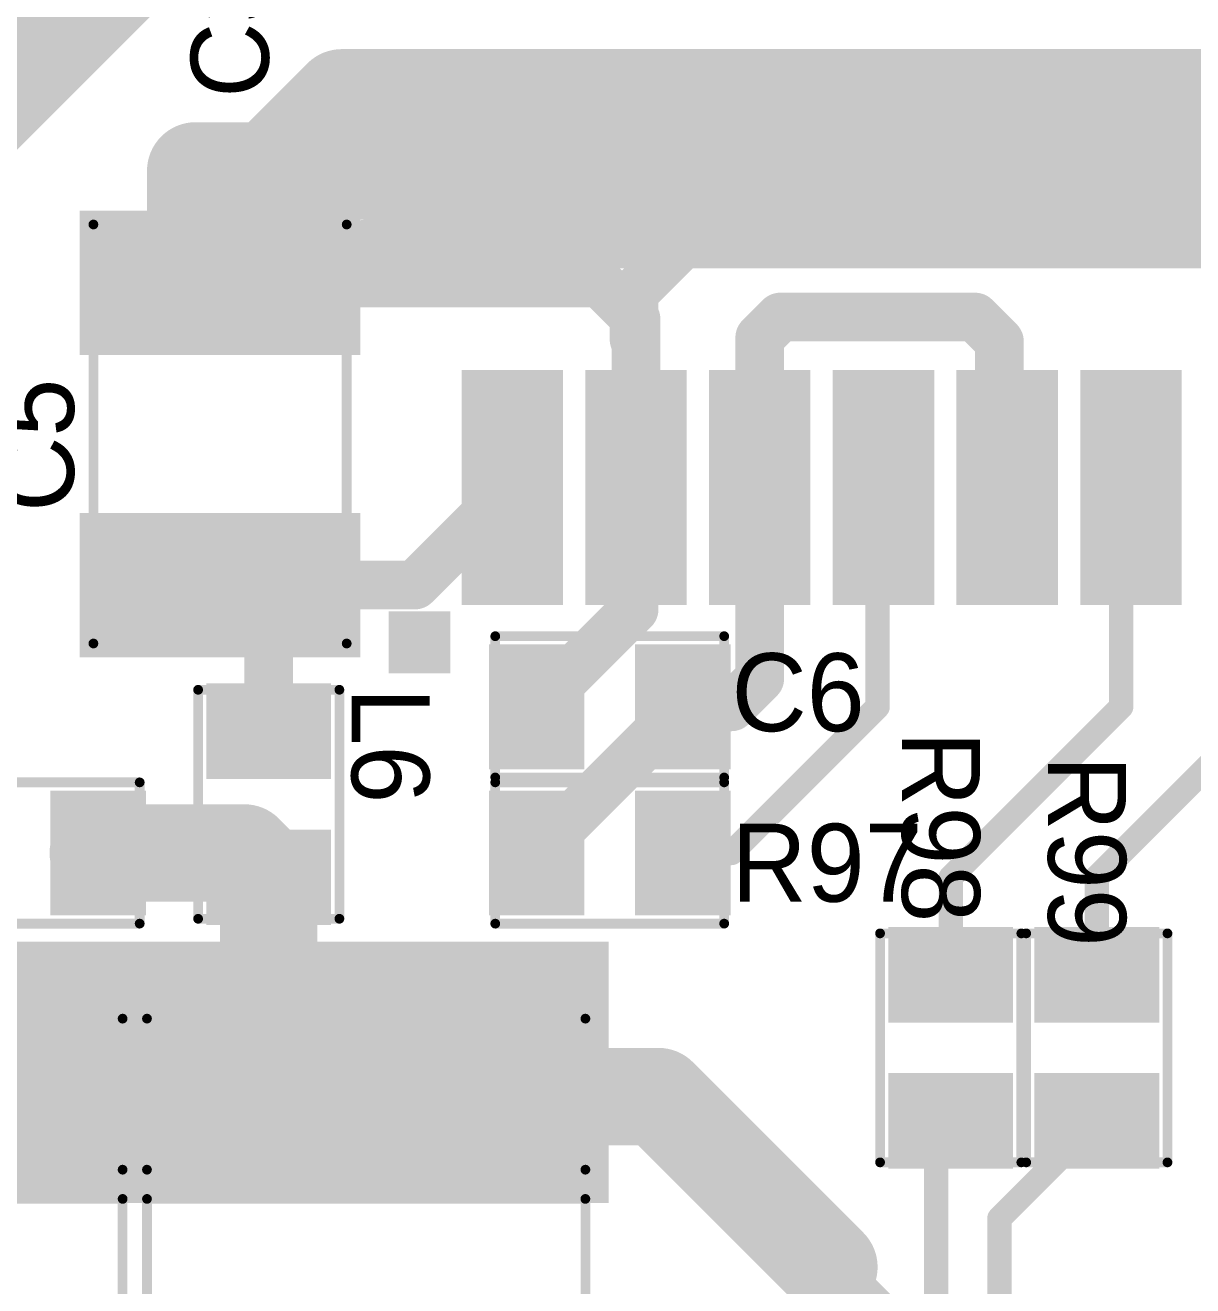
# Model space of a CAD drawing. Extents: x 416 to 470, y 213 to 332.
# Drawn here: x 451.5 to 463.49, y 221.06 to 234 of the extents above; entities that cross this region are included whole.
import ezdxf

# ---------------------------------------------------------------- set-up
doc = ezdxf.new("R2010")
doc.units = 0
for name, color, linetype in [('Top', 1, 'CONTINUOUS'), ('Top_Mask', 4, 'CONTINUOUS'), ('Top_Paste', 8, 'CONTINUOUS'), ('Top_Silk', 6, 'CONTINUOUS')]:
    doc.layers.add(name, color=color, linetype=linetype)

# ---------------------------------------------------------------- blocks, each defined once
blk = doc.blocks.new('UNIT_DISC')
at = {"linetype": 'CONTINUOUS', "const_width": 0.5}
blk.add_lwpolyline([(0.25, 0, 1), (-0.25, 0, 1)], format="xyb", close=True, dxfattribs=at)
blk = doc.blocks.new('R_0603_6905')
at = {"layer": 'Top_Silk', "linetype": 'CONTINUOUS', "const_width": 0.1}
for points in [[(453.275, 227.175), (454.725, 227.175)], [(453.275, 224.825), (453.275, 227.175)], [(454.725, 227.175), (454.725, 224.825)], [(454.725, 224.825), (453.275, 224.825)]]:
    blk.add_lwpolyline(points, dxfattribs=at)
at = {"layer": 'Top_Silk', "xscale": 0.1, "yscale": 0.1, "zscale": 0.1}
for p in [(453.275, 227.175), (453.275, 227.175), (454.725, 227.175), (454.725, 227.175), (453.275, 224.825), (453.275, 224.825), (454.725, 224.825), (454.725, 224.825)]:
    blk.add_blockref('UNIT_DISC', p, dxfattribs=at)
blk = doc.blocks.new('SHAPE_SQ_236_354_0_0_0_0')
blk.add_solid([(-0.3, -0.45), (0.3, -0.45), (-0.3, 0.45), (0.3, 0.45)])
blk = doc.blocks.new('SHAPE_SQ_386_504_0_0_0_0')
blk.add_solid([(-0.4905, -0.6405), (0.4905, -0.6405), (-0.4905, 0.6405), (0.4905, 0.6405)])
blk = doc.blocks.new('0_6x0_912')
at = {"layer": 'Top'}
blk.add_blockref('SHAPE_SQ_236_354_0_0_0_0', (0, 0), dxfattribs=at)
at = {"layer": 'Top_Mask'}
blk.add_blockref('SHAPE_SQ_386_504_0_0_0_0', (0, 0), dxfattribs=at)
at = {"layer": 'Top_Paste'}
blk.add_blockref('SHAPE_SQ_236_354_0_0_0_0', (0, 0), dxfattribs=at)
blk = doc.blocks.new('0_6x0_9276')
at = {"layer": 'Top'}
blk.add_blockref('SHAPE_SQ_236_354_0_0_0_0', (0, 0), dxfattribs=at)
at = {"layer": 'Top_Mask'}
blk.add_blockref('SHAPE_SQ_386_504_0_0_0_0', (0, 0), dxfattribs=at)
at = {"layer": 'Top_Paste'}
blk.add_blockref('SHAPE_SQ_236_354_0_0_0_0', (0, 0), dxfattribs=at)
blk = doc.blocks.new('L6')
blk.add_blockref('R_0603_6905', (0, 0))
at = {"rotation": 270}
for name, p in [('0_6x0_912', (454, 226.75)), ('0_6x0_9276', (454, 225.25))]:
    blk.add_blockref(name, p, dxfattribs=at)
at = {"layer": 'Top_Silk'}
blk.add_text('L6', height=0.8, rotation=270, dxfattribs=at).set_placement((454.85, 227.2))
blk = doc.blocks.new('R_0603_6917')
at = {"layer": 'Top_Silk', "linetype": 'CONTINUOUS', "const_width": 0.1}
for points in [[(450.325, 224.775), (450.325, 226.225)], [(450.325, 226.225), (452.675, 226.225)], [(452.675, 226.225), (452.675, 224.775)], [(452.675, 224.775), (450.325, 224.775)]]:
    blk.add_lwpolyline(points, dxfattribs=at)
at = {"layer": 'Top_Silk', "xscale": 0.1, "yscale": 0.1, "zscale": 0.1}
for p in [(450.325, 226.225), (450.325, 226.225), (452.675, 226.225), (452.675, 226.225), (450.325, 224.775), (450.325, 224.775), (452.675, 224.775), (452.675, 224.775)]:
    blk.add_blockref('UNIT_DISC', p, dxfattribs=at)
blk = doc.blocks.new('0_6x0_910')
at = {"layer": 'Top'}
blk.add_blockref('SHAPE_SQ_236_354_0_0_0_0', (0, 0), dxfattribs=at)
at = {"layer": 'Top_Mask'}
blk.add_blockref('SHAPE_SQ_386_504_0_0_0_0', (0, 0), dxfattribs=at)
at = {"layer": 'Top_Paste'}
blk.add_blockref('SHAPE_SQ_236_354_0_0_0_0', (0, 0), dxfattribs=at)
blk = doc.blocks.new('L7')
blk.add_blockref('R_0603_6917', (0, 0))
at = {"rotation": 180}
for name, p in [('0_6x0_910', (450.75, 225.5)), ('0_6x0_9276', (452.25, 225.5))]:
    blk.add_blockref(name, p, dxfattribs=at)
at = {"layer": 'Top_Silk'}
blk.add_text('L7', height=0.8, dxfattribs=at).set_placement((450.25, 226.25))
blk = doc.blocks.new('R_0603_7022')
at = {"layer": 'Top_Silk', "linetype": 'CONTINUOUS', "const_width": 0.1}
for points in [[(460.275, 224.675), (461.725, 224.675)], [(460.275, 222.325), (460.275, 224.675)], [(461.725, 224.675), (461.725, 222.325)], [(461.725, 222.325), (460.275, 222.325)]]:
    blk.add_lwpolyline(points, dxfattribs=at)
at = {"layer": 'Top_Silk', "xscale": 0.1, "yscale": 0.1, "zscale": 0.1}
for p in [(460.275, 224.675), (460.275, 224.675), (461.725, 224.675), (461.725, 224.675), (460.275, 222.325), (460.275, 222.325), (461.725, 222.325), (461.725, 222.325)]:
    blk.add_blockref('UNIT_DISC', p, dxfattribs=at)
blk = doc.blocks.new('0_6x0_935')
at = {"layer": 'Top'}
blk.add_blockref('SHAPE_SQ_236_354_0_0_0_0', (0, 0), dxfattribs=at)
at = {"layer": 'Top_Mask'}
blk.add_blockref('SHAPE_SQ_386_504_0_0_0_0', (0, 0), dxfattribs=at)
at = {"layer": 'Top_Paste'}
blk.add_blockref('SHAPE_SQ_236_354_0_0_0_0', (0, 0), dxfattribs=at)
blk = doc.blocks.new('0_6x0_9281')
at = {"layer": 'Top'}
blk.add_blockref('SHAPE_SQ_236_354_0_0_0_0', (0, 0), dxfattribs=at)
at = {"layer": 'Top_Mask'}
blk.add_blockref('SHAPE_SQ_386_504_0_0_0_0', (0, 0), dxfattribs=at)
at = {"layer": 'Top_Paste'}
blk.add_blockref('SHAPE_SQ_236_354_0_0_0_0', (0, 0), dxfattribs=at)
blk = doc.blocks.new('R98')
blk.add_blockref('R_0603_7022', (0, 0))
at = {"rotation": 270}
for name, p in [('0_6x0_935', (461, 224.25)), ('0_6x0_9281', (461, 222.75))]:
    blk.add_blockref(name, p, dxfattribs=at)
at = {"layer": 'Top_Silk'}
blk.add_text('R98', height=0.8, rotation=270, dxfattribs=at).set_placement((460.5, 226.75))
blk = doc.blocks.new('R_0603_7034')
at = {"layer": 'Top_Silk', "linetype": 'CONTINUOUS', "const_width": 0.1}
for points in [[(461.775, 224.675), (463.225, 224.675)], [(461.775, 222.325), (461.775, 224.675)], [(463.225, 224.675), (463.225, 222.325)], [(463.225, 222.325), (461.775, 222.325)]]:
    blk.add_lwpolyline(points, dxfattribs=at)
at = {"layer": 'Top_Silk', "xscale": 0.1, "yscale": 0.1, "zscale": 0.1}
for p in [(461.775, 224.675), (461.775, 224.675), (463.225, 224.675), (463.225, 224.675), (461.775, 222.325), (461.775, 222.325), (463.225, 222.325), (463.225, 222.325)]:
    blk.add_blockref('UNIT_DISC', p, dxfattribs=at)
blk = doc.blocks.new('0_6x0_936')
at = {"layer": 'Top'}
blk.add_blockref('SHAPE_SQ_236_354_0_0_0_0', (0, 0), dxfattribs=at)
at = {"layer": 'Top_Mask'}
blk.add_blockref('SHAPE_SQ_386_504_0_0_0_0', (0, 0), dxfattribs=at)
at = {"layer": 'Top_Paste'}
blk.add_blockref('SHAPE_SQ_236_354_0_0_0_0', (0, 0), dxfattribs=at)
blk = doc.blocks.new('0_6x0_9280')
at = {"layer": 'Top'}
blk.add_blockref('SHAPE_SQ_236_354_0_0_0_0', (0, 0), dxfattribs=at)
at = {"layer": 'Top_Mask'}
blk.add_blockref('SHAPE_SQ_386_504_0_0_0_0', (0, 0), dxfattribs=at)
at = {"layer": 'Top_Paste'}
blk.add_blockref('SHAPE_SQ_236_354_0_0_0_0', (0, 0), dxfattribs=at)
blk = doc.blocks.new('R99')
blk.add_blockref('R_0603_7034', (0, 0))
at = {"rotation": 270}
for name, p in [('0_6x0_936', (462.5, 224.25)), ('0_6x0_9280', (462.5, 222.75))]:
    blk.add_blockref(name, p, dxfattribs=at)
at = {"layer": 'Top_Silk'}
blk.add_text('R99', height=0.8, rotation=270, dxfattribs=at).set_placement((462, 226.5))
blk = doc.blocks.new('C1210_7398')
at = {"layer": 'Top_Silk', "linetype": 'CONTINUOUS', "const_width": 0.1}
for points in [[(454.8, 239.45), (452.2, 239.45)], [(452.2, 239.45), (452.2, 235.15)], [(454.8, 235.15), (454.8, 239.45)], [(452.2, 235.15), (454.8, 235.15)]]:
    blk.add_lwpolyline(points, dxfattribs=at)
at = {"layer": 'Top_Silk', "xscale": 0.1, "yscale": 0.1, "zscale": 0.1}
for p in [(452.2, 239.45), (452.2, 239.45), (454.8, 239.45), (454.8, 239.45), (452.2, 235.15), (452.2, 235.15), (454.8, 235.15), (454.8, 235.15)]:
    blk.add_blockref('UNIT_DISC', p, dxfattribs=at)
blk = doc.blocks.new('SHAPE_SQ_433_984_0_0_0_0')
blk.add_solid([(-0.55, -1.25), (0.55, -1.25), (-0.55, 1.25), (0.55, 1.25)])
blk = doc.blocks.new('SHAPE_SQ_583_1134_0_0_0_0')
blk.add_solid([(-0.7405, -1.4405), (0.7405, -1.4405), (-0.7405, 1.4405), (0.7405, 1.4405)])
blk = doc.blocks.new('0_9x2_541')
at = {"layer": 'Top'}
blk.add_blockref('SHAPE_SQ_433_984_0_0_0_0', (0, 0), dxfattribs=at)
at = {"layer": 'Top_Mask'}
blk.add_blockref('SHAPE_SQ_583_1134_0_0_0_0', (0, 0), dxfattribs=at)
at = {"layer": 'Top_Paste'}
blk.add_blockref('SHAPE_SQ_433_984_0_0_0_0', (0, 0), dxfattribs=at)
blk = doc.blocks.new('0_9x2_540')
at = {"layer": 'Top'}
blk.add_blockref('SHAPE_SQ_433_984_0_0_0_0', (0, 0), dxfattribs=at)
at = {"layer": 'Top_Mask'}
blk.add_blockref('SHAPE_SQ_583_1134_0_0_0_0', (0, 0), dxfattribs=at)
at = {"layer": 'Top_Paste'}
blk.add_blockref('SHAPE_SQ_433_984_0_0_0_0', (0, 0), dxfattribs=at)
blk = doc.blocks.new('C3')
at = {"rotation": 90}
for name, p in [('0_9x2_540', (453.5, 238.85)), ('0_9x2_541', (453.5, 235.75))]:
    blk.add_blockref(name, p, dxfattribs=at)
blk.add_blockref('C1210_7398', (0, 0))
at = {"layer": 'Top_Silk'}
blk.add_text('C3', height=0.8, rotation=90, dxfattribs=at).set_placement((454, 233.25))
blk = doc.blocks.new('C1210_7410')
at = {"layer": 'Top_Silk', "linetype": 'CONTINUOUS', "const_width": 0.1}
for points in [[(454.8, 231.95), (452.2, 231.95)], [(452.2, 231.95), (452.2, 227.65)], [(454.8, 227.65), (454.8, 231.95)], [(452.2, 227.65), (454.8, 227.65)]]:
    blk.add_lwpolyline(points, dxfattribs=at)
at = {"layer": 'Top_Silk', "xscale": 0.1, "yscale": 0.1, "zscale": 0.1}
for p in [(452.2, 231.95), (452.2, 231.95), (454.8, 231.95), (454.8, 231.95), (452.2, 227.65), (452.2, 227.65), (454.8, 227.65), (454.8, 227.65)]:
    blk.add_blockref('UNIT_DISC', p, dxfattribs=at)
blk = doc.blocks.new('0_9x2_512')
at = {"layer": 'Top'}
blk.add_blockref('SHAPE_SQ_433_984_0_0_0_0', (0, 0), dxfattribs=at)
at = {"layer": 'Top_Mask'}
blk.add_blockref('SHAPE_SQ_583_1134_0_0_0_0', (0, 0), dxfattribs=at)
at = {"layer": 'Top_Paste'}
blk.add_blockref('SHAPE_SQ_433_984_0_0_0_0', (0, 0), dxfattribs=at)
blk = doc.blocks.new('0_9x2_531')
at = {"layer": 'Top'}
blk.add_blockref('SHAPE_SQ_433_984_0_0_0_0', (0, 0), dxfattribs=at)
at = {"layer": 'Top_Mask'}
blk.add_blockref('SHAPE_SQ_583_1134_0_0_0_0', (0, 0), dxfattribs=at)
at = {"layer": 'Top_Paste'}
blk.add_blockref('SHAPE_SQ_433_984_0_0_0_0', (0, 0), dxfattribs=at)
blk = doc.blocks.new('C5')
at = {"rotation": 90}
for name, p in [('0_9x2_531', (453.5, 231.35)), ('0_9x2_512', (453.5, 228.25))]:
    blk.add_blockref(name, p, dxfattribs=at)
blk.add_blockref('C1210_7410', (0, 0))
at = {"layer": 'Top_Silk'}
blk.add_text('C5', height=0.8, rotation=90, dxfattribs=at).set_placement((452, 229))
blk = doc.blocks.new('C_0603_7717')
at = {"layer": 'Top_Silk', "linetype": 'CONTINUOUS', "const_width": 0.1}
for points in [[(456.325, 226.275), (456.325, 227.725)], [(456.325, 227.725), (458.675, 227.725)], [(458.675, 227.725), (458.675, 226.275)], [(458.675, 226.275), (456.325, 226.275)]]:
    blk.add_lwpolyline(points, dxfattribs=at)
at = {"layer": 'Top_Silk', "xscale": 0.1, "yscale": 0.1, "zscale": 0.1}
for p in [(456.325, 227.725), (456.325, 227.725), (458.675, 227.725), (458.675, 227.725), (456.325, 226.275), (456.325, 226.275), (458.675, 226.275), (458.675, 226.275)]:
    blk.add_blockref('UNIT_DISC', p, dxfattribs=at)
blk = doc.blocks.new('0_6x0_933')
at = {"layer": 'Top'}
blk.add_blockref('SHAPE_SQ_236_354_0_0_0_0', (0, 0), dxfattribs=at)
at = {"layer": 'Top_Mask'}
blk.add_blockref('SHAPE_SQ_386_504_0_0_0_0', (0, 0), dxfattribs=at)
at = {"layer": 'Top_Paste'}
blk.add_blockref('SHAPE_SQ_236_354_0_0_0_0', (0, 0), dxfattribs=at)
blk = doc.blocks.new('0_6x0_931')
at = {"layer": 'Top'}
blk.add_blockref('SHAPE_SQ_236_354_0_0_0_0', (0, 0), dxfattribs=at)
at = {"layer": 'Top_Mask'}
blk.add_blockref('SHAPE_SQ_386_504_0_0_0_0', (0, 0), dxfattribs=at)
at = {"layer": 'Top_Paste'}
blk.add_blockref('SHAPE_SQ_236_354_0_0_0_0', (0, 0), dxfattribs=at)
blk = doc.blocks.new('C6')
blk.add_blockref('C_0603_7717', (0, 0))
at = {"rotation": 180}
for name, p in [('0_6x0_931', (456.75, 227)), ('0_6x0_933', (458.25, 227))]:
    blk.add_blockref(name, p, dxfattribs=at)
at = {"layer": 'Top_Silk'}
blk.add_text('C6', height=0.8, dxfattribs=at).set_placement((458.75, 226.75))
blk = doc.blocks.new('R_0603_7729')
at = {"layer": 'Top_Silk', "linetype": 'CONTINUOUS', "const_width": 0.1}
for points in [[(456.325, 224.775), (456.325, 226.225)], [(456.325, 226.225), (458.675, 226.225)], [(458.675, 226.225), (458.675, 224.775)], [(458.675, 224.775), (456.325, 224.775)]]:
    blk.add_lwpolyline(points, dxfattribs=at)
at = {"layer": 'Top_Silk', "xscale": 0.1, "yscale": 0.1, "zscale": 0.1}
for p in [(456.325, 226.225), (456.325, 226.225), (458.675, 226.225), (458.675, 226.225), (456.325, 224.775), (456.325, 224.775), (458.675, 224.775), (458.675, 224.775)]:
    blk.add_blockref('UNIT_DISC', p, dxfattribs=at)
blk = doc.blocks.new('0_6x0_934')
at = {"layer": 'Top'}
blk.add_blockref('SHAPE_SQ_236_354_0_0_0_0', (0, 0), dxfattribs=at)
at = {"layer": 'Top_Mask'}
blk.add_blockref('SHAPE_SQ_386_504_0_0_0_0', (0, 0), dxfattribs=at)
at = {"layer": 'Top_Paste'}
blk.add_blockref('SHAPE_SQ_236_354_0_0_0_0', (0, 0), dxfattribs=at)
blk = doc.blocks.new('R97')
blk.add_blockref('R_0603_7729', (0, 0))
at = {"rotation": 180}
for name, p in [('0_6x0_933', (456.75, 225.5)), ('0_6x0_934', (458.25, 225.5))]:
    blk.add_blockref(name, p, dxfattribs=at)
at = {"layer": 'Top_Silk'}
blk.add_text('R97', height=0.8, dxfattribs=at).set_placement((458.75, 225))
blk = doc.blocks.new('TANT_D_8364')
at = {"layer": 'Top_Silk', "linetype": 'CONTINUOUS', "const_width": 0.1}
for points in [[(452.5, 223.8), (448, 223.8)], [(448, 223.8), (448, 216.7)], [(452.5, 216.7), (452.5, 223.8)], [(448, 222.25), (452.5, 222.25)], [(448, 221.95), (452.5, 221.95)], [(448, 216.7), (452.5, 216.7)]]:
    blk.add_lwpolyline(points, dxfattribs=at)
at = {"layer": 'Top_Silk', "xscale": 0.1, "yscale": 0.1, "zscale": 0.1}
for p in [(448, 223.8), (448, 223.8), (452.5, 223.8), (452.5, 223.8), (448, 222.25), (452.5, 222.25), (448, 221.95), (452.5, 221.95), (448, 216.7), (448, 216.7), (452.5, 216.7), (452.5, 216.7)]:
    blk.add_blockref('UNIT_DISC', p, dxfattribs=at)
blk = doc.blocks.new('SHAPE_SQ_905_1811_0_0_0_0')
blk.add_solid([(-1.15, -2.3), (1.15, -2.3), (-1.15, 2.3), (1.15, 2.3)])
blk = doc.blocks.new('SHAPE_SQ_1055_1961_0_0_0_0')
blk.add_solid([(-1.3405, -2.4905), (1.3405, -2.4905), (-1.3405, 2.4905), (1.3405, 2.4905)])
blk = doc.blocks.new('2_3x4_631')
at = {"layer": 'Top'}
blk.add_blockref('SHAPE_SQ_905_1811_0_0_0_0', (0, 0), dxfattribs=at)
at = {"layer": 'Top_Mask'}
blk.add_blockref('SHAPE_SQ_1055_1961_0_0_0_0', (0, 0), dxfattribs=at)
at = {"layer": 'Top_Paste'}
blk.add_blockref('SHAPE_SQ_905_1811_0_0_0_0', (0, 0), dxfattribs=at)
blk = doc.blocks.new('2_3x4_610')
at = {"layer": 'Top'}
blk.add_blockref('SHAPE_SQ_905_1811_0_0_0_0', (0, 0), dxfattribs=at)
at = {"layer": 'Top_Mask'}
blk.add_blockref('SHAPE_SQ_1055_1961_0_0_0_0', (0, 0), dxfattribs=at)
at = {"layer": 'Top_Paste'}
blk.add_blockref('SHAPE_SQ_905_1811_0_0_0_0', (0, 0), dxfattribs=at)
blk = doc.blocks.new('C8')
at = {"rotation": 270}
for name, p in [('2_3x4_610', (450.25, 223.25)), ('2_3x4_631', (450.25, 217.25))]:
    blk.add_blockref(name, p, dxfattribs=at)
blk.add_blockref('TANT_D_8364', (0, 0))
blk = doc.blocks.new('TANT_D_8378')
at = {"layer": 'Top_Silk', "linetype": 'CONTINUOUS', "const_width": 0.1}
for points in [[(457.25, 223.8), (452.75, 223.8)], [(452.75, 223.8), (452.75, 216.7)], [(457.25, 216.7), (457.25, 223.8)], [(452.75, 222.25), (457.25, 222.25)], [(452.75, 221.95), (457.25, 221.95)], [(452.75, 216.7), (457.25, 216.7)]]:
    blk.add_lwpolyline(points, dxfattribs=at)
at = {"layer": 'Top_Silk', "xscale": 0.1, "yscale": 0.1, "zscale": 0.1}
for p in [(452.75, 223.8), (452.75, 223.8), (457.25, 223.8), (457.25, 223.8), (452.75, 222.25), (457.25, 222.25), (452.75, 221.95), (457.25, 221.95), (452.75, 216.7), (452.75, 216.7), (457.25, 216.7), (457.25, 216.7)]:
    blk.add_blockref('UNIT_DISC', p, dxfattribs=at)
blk = doc.blocks.new('2_3x4_6276')
at = {"layer": 'Top'}
blk.add_blockref('SHAPE_SQ_905_1811_0_0_0_0', (0, 0), dxfattribs=at)
at = {"layer": 'Top_Mask'}
blk.add_blockref('SHAPE_SQ_1055_1961_0_0_0_0', (0, 0), dxfattribs=at)
at = {"layer": 'Top_Paste'}
blk.add_blockref('SHAPE_SQ_905_1811_0_0_0_0', (0, 0), dxfattribs=at)
blk = doc.blocks.new('C9')
at = {"rotation": 270}
for name, p in [('2_3x4_6276', (455, 223.25)), ('2_3x4_631', (455, 217.25))]:
    blk.add_blockref(name, p, dxfattribs=at)
blk.add_blockref('TANT_D_8378', (0, 0))
blk = doc.blocks.new('POLY_S4_L6_8574')
at = {"layer": 'Top_Silk'}
blk.add_solid([(455.23, 227.345), (455.23, 227.98), (455.865, 227.345), (455.865, 227.98)], dxfattribs=at)
blk = doc.blocks.new('SOL16_8556')
blk.add_blockref('POLY_S4_L6_8574', (0, 0))
blk = doc.blocks.new('SHAPE_SQ_800_260_0_0_0_0')
blk.add_solid([(-1.016, -0.3302), (1.016, -0.3302), (-1.016, 0.3302), (1.016, 0.3302)])
blk = doc.blocks.new('SHAPE_SQ_950_410_0_0_0_0')
blk.add_solid([(-1.2065, -0.5207), (1.2065, -0.5207), (-1.2065, 0.5207), (1.2065, 0.5207)])
blk = doc.blocks.new('P_SX80Y26D0T34')
at = {"layer": 'Top'}
blk.add_blockref('SHAPE_SQ_800_260_0_0_0_0', (0, 0), dxfattribs=at)
at = {"layer": 'Top_Mask'}
blk.add_blockref('SHAPE_SQ_950_410_0_0_0_0', (0, 0), dxfattribs=at)
at = {"layer": 'Top_Paste'}
blk.add_blockref('SHAPE_SQ_800_260_0_0_0_0', (0, 0), dxfattribs=at)
blk = doc.blocks.new('P_SX80Y26D0T33')
at = {"layer": 'Top'}
blk.add_blockref('SHAPE_SQ_800_260_0_0_0_0', (0, 0), dxfattribs=at)
at = {"layer": 'Top_Mask'}
blk.add_blockref('SHAPE_SQ_950_410_0_0_0_0', (0, 0), dxfattribs=at)
at = {"layer": 'Top_Paste'}
blk.add_blockref('SHAPE_SQ_800_260_0_0_0_0', (0, 0), dxfattribs=at)
blk = doc.blocks.new('P_SX80Y26D0T35')
at = {"layer": 'Top'}
blk.add_blockref('SHAPE_SQ_800_260_0_0_0_0', (0, 0), dxfattribs=at)
at = {"layer": 'Top_Mask'}
blk.add_blockref('SHAPE_SQ_950_410_0_0_0_0', (0, 0), dxfattribs=at)
at = {"layer": 'Top_Paste'}
blk.add_blockref('SHAPE_SQ_800_260_0_0_0_0', (0, 0), dxfattribs=at)
blk = doc.blocks.new('P_SX80Y26D0T12')
at = {"layer": 'Top'}
blk.add_blockref('SHAPE_SQ_800_260_0_0_0_0', (0, 0), dxfattribs=at)
at = {"layer": 'Top_Mask'}
blk.add_blockref('SHAPE_SQ_950_410_0_0_0_0', (0, 0), dxfattribs=at)
at = {"layer": 'Top_Paste'}
blk.add_blockref('SHAPE_SQ_800_260_0_0_0_0', (0, 0), dxfattribs=at)
blk = doc.blocks.new('P_SX80Y26D0T31')
at = {"layer": 'Top'}
blk.add_blockref('SHAPE_SQ_800_260_0_0_0_0', (0, 0), dxfattribs=at)
at = {"layer": 'Top_Mask'}
blk.add_blockref('SHAPE_SQ_950_410_0_0_0_0', (0, 0), dxfattribs=at)
at = {"layer": 'Top_Paste'}
blk.add_blockref('SHAPE_SQ_800_260_0_0_0_0', (0, 0), dxfattribs=at)
blk = doc.blocks.new('U2')
at = {"rotation": 90}
for name, p in [('P_SX80Y26D0T12', (456.5, 229.25)), ('P_SX80Y26D0T31', (457.77, 229.25)), ('P_SX80Y26D0T33', (459.04, 229.25)), ('P_SX80Y26D0T34', (460.31, 229.25)), ('P_SX80Y26D0T33', (461.58, 229.25)), ('P_SX80Y26D0T35', (462.85, 229.25))]:
    blk.add_blockref(name, p, dxfattribs=at)
blk.add_blockref('SOL16_8556', (0, 0))
blk = doc.blocks.new('CUPOUR_L1_F0_TT45_9742')
at = {"layer": 'Top', "linetype": 'CONTINUOUS'}
for points, const_width in [([(442.25, 235.75), (441.25, 234.5)], 0.635), ([(451.74399, 235.75), (442.25, 235.75)], 0.635), ([(451.74399, 235.2), (451.74399, 235.75)], 0.635), ([(441.946, 235.37), (451.74399, 235.37)], 0.635), ([(452.4405, 235.3905), (451.8922, 234.8422)], 0.381), ([(451.8922, 234.8422), (451.74399, 235.2)], 0.635), ([(441.565, 234.89375), (451.87084, 234.89375)], 0.635), ([(452.25, 234.69399), (451.8922, 234.8422)], 0.635), ([(451, 232.75), (452.94399, 234.69399)], 0.635), ([(452.94399, 234.69399), (452.25, 234.69399)], 0.635), ([(441.25, 234.5), (441.25, 227.75)], 0.635), ([(441.25, 234.4175), (452.6675, 234.4175)], 0.635), ([(441.7422, 233.9078), (442.1, 234.05601)], 0.635), ([(442.1, 234.05601), (444.4, 234.05601)], 0.635), ([(444.4, 234.05601), (444.7578, 233.9078)], 0.635), ([(441.25, 233.94125), (441.82295, 233.94125)], 0.635), ([(441.59399, 233.55), (441.7422, 233.9078)], 0.635), ([(444.67704, 233.94125), (452.19125, 233.94125)], 0.635), ([(444.7578, 233.9078), (444.90601, 233.55)], 0.635), ([(442.2905, 233.3595), (441.7422, 233.9078)], 0.381), ([(444.2095, 233.3595), (444.7578, 233.9078)], 0.381), ([(441.25, 233.465), (441.59399, 233.465)], 0.635), ([(441.59399, 228.95), (441.59399, 233.55)], 0.635), ([(444.90601, 233.55), (444.90601, 228.95)], 0.635), ([(444.90601, 233.465), (451.715, 233.465)], 0.635), ([(441.25, 232.98875), (441.59399, 232.98875)], 0.635), ([(444.90601, 232.98875), (451.23875, 232.98875)], 0.635), ([(451, 227.75), (451, 232.75)], 0.635), ([(441.25, 232.5125), (441.59399, 232.5125)], 0.635), ([(444.90601, 232.5125), (451, 232.5125)], 0.635), ([(441.25, 232.03625), (441.59399, 232.03625)], 0.635), ([(444.90601, 232.03625), (451, 232.03625)], 0.635), ([(441.25, 231.56), (441.59399, 231.56)], 0.635), ([(444.90601, 231.56), (451, 231.56)], 0.635), ([(441.25, 231.08375), (441.59399, 231.08375)], 0.635), ([(444.90601, 231.08375), (451, 231.08375)], 0.635), ([(441.25, 230.6075), (441.59399, 230.6075)], 0.635), ([(444.90601, 230.6075), (451, 230.6075)], 0.635), ([(441.25, 230.13125), (441.59399, 230.13125)], 0.635), ([(444.90601, 230.13125), (451, 230.13125)], 0.635), ([(441.25, 229.655), (441.59399, 229.655)], 0.635), ([(444.90601, 229.655), (451, 229.655)], 0.635), ([(441.25, 229.17875), (441.59399, 229.17875)], 0.635), ([(444.90601, 229.17875), (451, 229.17875)], 0.635), ([(441.7422, 228.5922), (441.59399, 228.95)], 0.635), ([(442.2905, 229.1405), (441.7422, 228.5922)], 0.381), ([(444.2095, 229.1405), (444.7578, 228.5922)], 0.381), ([(444.90601, 228.95), (444.7578, 228.5922)], 0.635), ([(441.25, 228.7025), (441.69651, 228.7025)], 0.635), ([(444.80348, 228.7025), (451, 228.7025)], 0.635), ([(442.1, 228.44399), (441.7422, 228.5922)], 0.635), ([(444.7578, 228.5922), (444.4, 228.44399)], 0.635), ([(444.4, 228.44399), (442.1, 228.44399)], 0.635), ([(441.25, 228.22625), (451, 228.22625)], 0.635), ([(441.25, 227.75), (451, 227.75)], 0.635), ([(441.25, 227.75), (451, 227.75)], 0.635)]:
    blk.add_lwpolyline(points, dxfattribs=dict(at, const_width=const_width))
at = {"layer": 'Top'}
for p, xscale, yscale, zscale in [((442.25, 235.75), 0.635, 0.635, 0.635), ((442.25, 235.75), 0.635, 0.635, 0.635), ((451.74399, 235.75), 0.635, 0.635, 0.635), ((451.74399, 235.75), 0.635, 0.635, 0.635), ((441.946, 235.37), 0.635, 0.635, 0.635), ((451.74399, 235.37), 0.635, 0.635, 0.635), ((452.4405, 235.3905), 0.381, 0.381, 0.381), ((451.74399, 235.2), 0.635, 0.635, 0.635), ((451.74399, 235.2), 0.635, 0.635, 0.635), ((441.565, 234.89375), 0.635, 0.635, 0.635), ((451.87084, 234.89375), 0.635, 0.635, 0.635), ((451.8922, 234.8422), 0.635, 0.635, 0.635), ((451.8922, 234.8422), 0.635, 0.635, 0.635), ((451.8922, 234.8422), 0.381, 0.381, 0.381), ((452.25, 234.69399), 0.635, 0.635, 0.635), ((452.25, 234.69399), 0.635, 0.635, 0.635), ((452.94399, 234.69399), 0.635, 0.635, 0.635), ((452.94399, 234.69399), 0.635, 0.635, 0.635), ((441.25, 234.5), 0.635, 0.635, 0.635), ((441.25, 234.5), 0.635, 0.635, 0.635), ((441.25, 234.4175), 0.635, 0.635, 0.635), ((452.6675, 234.4175), 0.635, 0.635, 0.635), ((442.1, 234.05601), 0.635, 0.635, 0.635), ((442.1, 234.05601), 0.635, 0.635, 0.635), ((444.4, 234.05601), 0.635, 0.635, 0.635), ((444.4, 234.05601), 0.635, 0.635, 0.635), ((441.25, 233.94125), 0.635, 0.635, 0.635), ((441.7422, 233.9078), 0.635, 0.635, 0.635), ((441.7422, 233.9078), 0.635, 0.635, 0.635), ((441.82295, 233.94125), 0.635, 0.635, 0.635), ((444.67704, 233.94125), 0.635, 0.635, 0.635), ((444.7578, 233.9078), 0.635, 0.635, 0.635), ((444.7578, 233.9078), 0.635, 0.635, 0.635), ((452.19125, 233.94125), 0.635, 0.635, 0.635), ((441.7422, 233.9078), 0.381, 0.381, 0.381), ((444.7578, 233.9078), 0.381, 0.381, 0.381), ((441.25, 233.465), 0.635, 0.635, 0.635), ((441.59399, 233.55), 0.635, 0.635, 0.635), ((441.59399, 233.55), 0.635, 0.635, 0.635), ((441.59399, 233.465), 0.635, 0.635, 0.635), ((444.90601, 233.55), 0.635, 0.635, 0.635), ((444.90601, 233.55), 0.635, 0.635, 0.635), ((444.90601, 233.465), 0.635, 0.635, 0.635), ((451.715, 233.465), 0.635, 0.635, 0.635), ((442.2905, 233.3595), 0.381, 0.381, 0.381), ((444.2095, 233.3595), 0.381, 0.381, 0.381), ((441.25, 232.98875), 0.635, 0.635, 0.635), ((441.59399, 232.98875), 0.635, 0.635, 0.635), ((444.90601, 232.98875), 0.635, 0.635, 0.635), ((451.23875, 232.98875), 0.635, 0.635, 0.635), ((451, 232.75), 0.635, 0.635, 0.635), ((451, 232.75), 0.635, 0.635, 0.635), ((441.25, 232.5125), 0.635, 0.635, 0.635), ((441.59399, 232.5125), 0.635, 0.635, 0.635), ((444.90601, 232.5125), 0.635, 0.635, 0.635), ((451, 232.5125), 0.635, 0.635, 0.635), ((441.25, 232.03625), 0.635, 0.635, 0.635), ((441.59399, 232.03625), 0.635, 0.635, 0.635), ((444.90601, 232.03625), 0.635, 0.635, 0.635), ((451, 232.03625), 0.635, 0.635, 0.635), ((441.25, 231.56), 0.635, 0.635, 0.635), ((441.59399, 231.56), 0.635, 0.635, 0.635), ((444.90601, 231.56), 0.635, 0.635, 0.635), ((451, 231.56), 0.635, 0.635, 0.635), ((441.25, 231.08375), 0.635, 0.635, 0.635), ((441.59399, 231.08375), 0.635, 0.635, 0.635), ((444.90601, 231.08375), 0.635, 0.635, 0.635), ((451, 231.08375), 0.635, 0.635, 0.635), ((441.25, 230.6075), 0.635, 0.635, 0.635), ((441.59399, 230.6075), 0.635, 0.635, 0.635), ((444.90601, 230.6075), 0.635, 0.635, 0.635), ((451, 230.6075), 0.635, 0.635, 0.635), ((441.25, 230.13125), 0.635, 0.635, 0.635), ((441.59399, 230.13125), 0.635, 0.635, 0.635), ((444.90601, 230.13125), 0.635, 0.635, 0.635), ((451, 230.13125), 0.635, 0.635, 0.635), ((441.25, 229.655), 0.635, 0.635, 0.635), ((441.59399, 229.655), 0.635, 0.635, 0.635), ((444.90601, 229.655), 0.635, 0.635, 0.635), ((451, 229.655), 0.635, 0.635, 0.635), ((441.25, 229.17875), 0.635, 0.635, 0.635), ((441.59399, 229.17875), 0.635, 0.635, 0.635), ((444.90601, 229.17875), 0.635, 0.635, 0.635), ((451, 229.17875), 0.635, 0.635, 0.635), ((441.59399, 228.95), 0.635, 0.635, 0.635), ((441.59399, 228.95), 0.635, 0.635, 0.635), ((442.2905, 229.1405), 0.381, 0.381, 0.381), ((444.2095, 229.1405), 0.381, 0.381, 0.381), ((444.90601, 228.95), 0.635, 0.635, 0.635), ((444.90601, 228.95), 0.635, 0.635, 0.635), ((441.25, 228.7025), 0.635, 0.635, 0.635), ((441.69651, 228.7025), 0.635, 0.635, 0.635), ((444.80348, 228.7025), 0.635, 0.635, 0.635), ((451, 228.7025), 0.635, 0.635, 0.635), ((441.7422, 228.5922), 0.635, 0.635, 0.635), ((441.7422, 228.5922), 0.635, 0.635, 0.635), ((444.7578, 228.5922), 0.635, 0.635, 0.635), ((444.7578, 228.5922), 0.635, 0.635, 0.635), ((441.7422, 228.5922), 0.381, 0.381, 0.381), ((442.1, 228.44399), 0.635, 0.635, 0.635), ((442.1, 228.44399), 0.635, 0.635, 0.635), ((444.4, 228.44399), 0.635, 0.635, 0.635), ((444.4, 228.44399), 0.635, 0.635, 0.635), ((444.7578, 228.5922), 0.381, 0.381, 0.381), ((441.25, 228.22625), 0.635, 0.635, 0.635), ((451, 228.22625), 0.635, 0.635, 0.635), ((441.25, 227.75), 0.635, 0.635, 0.635), ((441.25, 227.75), 0.635, 0.635, 0.635), ((441.25, 227.75), 0.635, 0.635, 0.635), ((451, 227.75), 0.635, 0.635, 0.635), ((451, 227.75), 0.635, 0.635, 0.635), ((451, 227.75), 0.635, 0.635, 0.635)]:
    blk.add_blockref('UNIT_DISC', p, dxfattribs=dict(at, xscale=xscale, yscale=yscale, zscale=zscale))

msp = doc.modelspace()

# ---------------------------------------------------------------- linework, layer by layer
at = {"layer": 'Top', "linetype": 'CONTINUOUS'}
for points, const_width in [([(454, 232.5), (454.75, 233.25)], 1), ([(454.75, 233.25), (467, 233.25)], 1), ([(453.25, 231.35), (453.25, 232.5)], 1), ([(453.25, 232.5), (453.5, 232.5)], 1), ([(453.5, 232.5), (453.75, 232.25)], 1), ([(453.5, 232.5), (454, 232.5)], 1), ([(453.75, 232.25), (454, 232.5)], 1), ([(454, 232.5), (464.25, 232.5)], 1), ([(453.75, 232.25), (453.75, 231.5)], 1), ([(453.65, 231.5), (453.5, 231.35)], 1), ([(453.75, 231.5), (453.65, 231.5)], 1), ([(455, 231.75), (454.6, 231.35)], 0.5), ([(455, 231.75), (458.25, 231.75)], 0.5), ([(457.75, 231.25), (458.25, 231.75)], 0.5), ([(458.25, 231.75), (464.5, 231.75)], 0.5), ([(453.25, 231.35), (453.5, 231.35)], 1), ([(454.6, 231.35), (453.5, 231.35)], 0.5), ([(453.5, 231.35), (454.6, 231.35)], 0.5), ([(454.6, 231.35), (457.4, 231.35)], 0.5), ([(457.4, 231.35), (457.75, 231)], 0.5), ([(457.75, 231), (457.75, 231.25)], 0.5), ([(457.75, 231), (457.77, 230.98)], 0.5), ([(457.75, 230.77), (457.75, 231)], 0.5), ([(457.77, 230.98), (457.77, 230.75)], 0.5), ([(459.04, 230.79), (459.25, 231)], 0.5), ([(459.25, 231), (461.25, 231)], 0.5), ([(461.5, 230.75), (461.25, 231)], 0.5), ([(457.77, 230.75), (457.75, 230.77)], 0.5), ([(457.77, 230.75), (457.77, 229.25)], 0.5), ([(459.04, 229.25), (459.04, 230.79)], 0.5), ([(461.5, 229.33), (461.5, 230.75)], 0.5), ([(455.5, 228.25), (456.5, 229.25)], 0.5), ([(457.75, 229.23), (457.77, 229.25)], 0.5), ([(459.04, 227.29), (459.04, 229.25)], 0.5), ([(461.58, 229.25), (461.5, 229.33)], 0.5), ([(457.75, 228), (457.75, 229.23)], 0.5), ([(460.25, 229.19), (460.31, 229.25)], 0.25), ([(462.75, 229.15), (462.85, 229.25)], 0.25), ([(460.25, 227), (460.25, 229.19)], 0.25), ([(462.75, 227), (462.75, 229.15)], 0.25), ([(453.5, 228.25), (454, 227.75)], 0.5), ([(453.5, 228.25), (455.5, 228.25)], 0.5), ([(456.75, 227), (457.75, 228)], 0.5), ([(454, 227.75), (454, 226.75)], 0.5), ([(459.04, 227.29), (458.75, 227)], 0.5), ([(458.25, 227), (456.75, 225.5)], 0.5), ([(458.75, 227), (458.25, 227)], 0.5), ([(458.75, 225.5), (460.25, 227)], 0.25), ([(461, 225.25), (462.75, 227)], 0.25), ([(462.5, 225.25), (464, 226.75)], 0.25), ([(453.75, 225.5), (452.25, 225.5)], 1), ([(454, 225.25), (453.75, 225.5)], 1), ([(454, 224.25), (454, 225.25)], 1), ([(458.25, 225.5), (458.75, 225.5)], 0.25), ([(461, 224.25), (461, 225.25)], 0.25), ([(462.5, 224.25), (462.5, 225.25)], 0.25), ([(454, 224.25), (455, 223.25)], 1), ([(455, 223.25), (455.25, 223)], 1), ([(455.25, 223), (458, 223)], 1), ([(458, 223), (459.75, 221.25)], 1), ([(460.85, 222.6), (461, 222.75)], 0.25), ([(461.1, 222.65), (461, 222.75)], 0.25), ([(461.5, 221.75), (462.5, 222.75)], 0.25), ([(460.85, 219.25), (460.85, 222.6)], 0.25), ([(461.5, 219.25), (461.5, 221.75)], 0.25), ([(460.2, 220.8), (459.75, 221.25)], 0.5)]:
    msp.add_lwpolyline(points, dxfattribs=dict(at, const_width=const_width))

# ---------------------------------------------------------------- block references
for name in ['U2', 'C3', 'CUPOUR_L1_F0_TT45_9742', 'C5', 'C6', 'L6', 'L7', 'R98', 'R99', 'R97', 'C8', 'C9']:
    msp.add_blockref(name, (0, 0))
at = {"layer": 'Top'}
for p in [(454.75, 233.25), (454.75, 233.25), (453.25, 232.5), (453.25, 232.5), (453.5, 232.5), (453.5, 232.5), (453.5, 232.5), (454, 232.5), (454, 232.5), (454, 232.5), (454, 232.5), (453.75, 232.25), (453.75, 232.25), (453.75, 232.25), (453.65, 231.5), (453.65, 231.5), (453.75, 231.5), (453.75, 231.5), (453.25, 231.35), (453.25, 231.35), (453.5, 231.35), (453.5, 231.35), (452.25, 225.5), (453.75, 225.5), (453.75, 225.5), (454, 225.25), (454, 225.25), (454, 224.25), (454, 224.25), (455, 223.25), (455, 223.25), (455.25, 223), (455.25, 223), (458, 223), (458, 223), (459.75, 221.25)]:
    msp.add_blockref('UNIT_DISC', p, dxfattribs=at)
for p, xscale, yscale, zscale in [((455, 231.75), 0.5, 0.5, 0.5), ((455, 231.75), 0.5, 0.5, 0.5), ((458.25, 231.75), 0.5, 0.5, 0.5), ((458.25, 231.75), 0.5, 0.5, 0.5), ((458.25, 231.75), 0.5, 0.5, 0.5), ((453.5, 231.35), 0.5, 0.5, 0.5), ((453.5, 231.35), 0.5, 0.5, 0.5), ((454.6, 231.35), 0.5, 0.5, 0.5), ((454.6, 231.35), 0.5, 0.5, 0.5), ((454.6, 231.35), 0.5, 0.5, 0.5), ((454.6, 231.35), 0.5, 0.5, 0.5), ((457.4, 231.35), 0.5, 0.5, 0.5), ((457.4, 231.35), 0.5, 0.5, 0.5), ((457.75, 231.25), 0.5, 0.5, 0.5), ((457.75, 231.25), 0.5, 0.5, 0.5), ((457.75, 231), 0.5, 0.5, 0.5), ((457.75, 231), 0.5, 0.5, 0.5), ((457.75, 231), 0.5, 0.5, 0.5), ((457.75, 231), 0.5, 0.5, 0.5), ((457.77, 230.98), 0.5, 0.5, 0.5), ((457.77, 230.98), 0.5, 0.5, 0.5), ((459.25, 231), 0.5, 0.5, 0.5), ((459.25, 231), 0.5, 0.5, 0.5), ((461.25, 231), 0.5, 0.5, 0.5), ((461.25, 231), 0.5, 0.5, 0.5), ((457.75, 230.77), 0.5, 0.5, 0.5), ((457.75, 230.77), 0.5, 0.5, 0.5), ((457.77, 230.75), 0.5, 0.5, 0.5), ((457.77, 230.75), 0.5, 0.5, 0.5), ((457.77, 230.75), 0.5, 0.5, 0.5), ((459.04, 230.79), 0.5, 0.5, 0.5), ((459.04, 230.79), 0.5, 0.5, 0.5), ((461.5, 230.75), 0.5, 0.5, 0.5), ((461.5, 230.75), 0.5, 0.5, 0.5), ((456.5, 229.25), 0.5, 0.5, 0.5), ((457.77, 229.25), 0.5, 0.5, 0.5), ((457.77, 229.25), 0.5, 0.5, 0.5), ((459.04, 229.25), 0.5, 0.5, 0.5), ((459.04, 229.25), 0.5, 0.5, 0.5), ((461.5, 229.33), 0.5, 0.5, 0.5), ((461.5, 229.33), 0.5, 0.5, 0.5), ((461.58, 229.25), 0.5, 0.5, 0.5), ((457.75, 229.23), 0.5, 0.5, 0.5), ((457.75, 229.23), 0.5, 0.5, 0.5), ((460.31, 229.25), 0.25, 0.25, 0.25), ((462.85, 229.25), 0.25, 0.25, 0.25), ((460.25, 229.19), 0.25, 0.25, 0.25), ((460.25, 229.19), 0.25, 0.25, 0.25), ((462.75, 229.15), 0.25, 0.25, 0.25), ((462.75, 229.15), 0.25, 0.25, 0.25), ((453.5, 228.25), 0.5, 0.5, 0.5), ((453.5, 228.25), 0.5, 0.5, 0.5), ((455.5, 228.25), 0.5, 0.5, 0.5), ((455.5, 228.25), 0.5, 0.5, 0.5), ((457.75, 228), 0.5, 0.5, 0.5), ((457.75, 228), 0.5, 0.5, 0.5), ((454, 227.75), 0.5, 0.5, 0.5), ((454, 227.75), 0.5, 0.5, 0.5), ((459.04, 227.29), 0.5, 0.5, 0.5), ((459.04, 227.29), 0.5, 0.5, 0.5), ((456.75, 227), 0.5, 0.5, 0.5), ((458.25, 227), 0.5, 0.5, 0.5), ((458.25, 227), 0.5, 0.5, 0.5), ((458.75, 227), 0.5, 0.5, 0.5), ((458.75, 227), 0.5, 0.5, 0.5), ((460.25, 227), 0.25, 0.25, 0.25), ((460.25, 227), 0.25, 0.25, 0.25), ((462.75, 227), 0.25, 0.25, 0.25), ((462.75, 227), 0.25, 0.25, 0.25), ((454, 226.75), 0.5, 0.5, 0.5), ((456.75, 225.5), 0.5, 0.5, 0.5), ((458.25, 225.5), 0.25, 0.25, 0.25), ((458.75, 225.5), 0.25, 0.25, 0.25), ((458.75, 225.5), 0.25, 0.25, 0.25), ((461, 225.25), 0.25, 0.25, 0.25), ((461, 225.25), 0.25, 0.25, 0.25), ((462.5, 225.25), 0.25, 0.25, 0.25), ((462.5, 225.25), 0.25, 0.25, 0.25), ((461, 224.25), 0.25, 0.25, 0.25), ((462.5, 224.25), 0.25, 0.25, 0.25), ((461, 222.75), 0.25, 0.25, 0.25), ((461, 222.75), 0.25, 0.25, 0.25), ((461.1, 222.65), 0.25, 0.25, 0.25), ((462.5, 222.75), 0.25, 0.25, 0.25), ((460.85, 222.6), 0.25, 0.25, 0.25), ((460.85, 222.6), 0.25, 0.25, 0.25), ((461.5, 221.75), 0.25, 0.25, 0.25), ((461.5, 221.75), 0.25, 0.25, 0.25), ((459.75, 221.25), 0.5, 0.5, 0.5)]:
    msp.add_blockref('UNIT_DISC', p, dxfattribs=dict(at, xscale=xscale, yscale=yscale, zscale=zscale))

doc.saveas('drawing.dxf')
